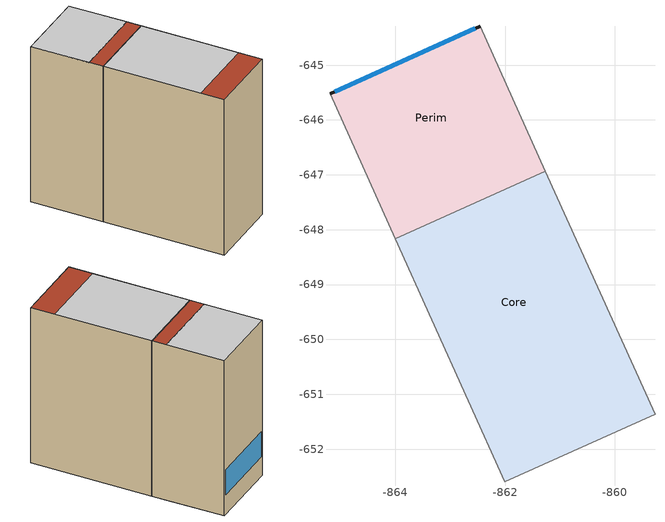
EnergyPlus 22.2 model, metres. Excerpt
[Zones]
Core
 floor adiabatic (Boston_Off_Inf_0): -859.67,-650.48 -862.4,-651.71 -864,-648.17 -861.26,-646.93 z-13.82
 floor ground (Boston_Off_Gro_0): -859.27,-651.36 -862,-652.59 -862.4,-651.71 -859.67,-650.48 z-13.82
 wall to Perim (Boston_Off_Par_0): -861.26,-646.93 -864,-648.17 z-13.82:-7.23
 wall adiabatic (Boston_Off_Par_0): -864,-648.17 -862,-652.59 -859.27,-651.36 -861.26,-646.93 z-13.82:-7.23
 ceiling adiabatic (Boston_Off_Inf_0): -864,-648.17 -862.4,-651.71 -859.67,-650.48 -861.26,-646.93 z-7.23
 roof outside (Boston_Off_Rof_0): -862.4,-651.71 -862,-652.59 -859.27,-651.36 -859.67,-650.48 z-7.23
Perim
 floor adiabatic (Boston_Off_Inf_0): -861.5,-646.41 -864.24,-647.64 -865.19,-645.52 -862.46,-644.29 z-13.82
 floor ground (Boston_Off_Gro_0): -861.26,-646.93 -864,-648.17 -864.24,-647.64 -861.5,-646.41 z-13.82
 wall outside (Boston_Off_Fac_0): -862.46,-644.29 -865.19,-645.52 z-13.82:-7.23
 wall adiabatic (Boston_Off_Par_0): -865.19,-645.52 -864,-648.17 / -861.26,-646.93 -862.46,-644.29 z-13.82:-7.23
 window (Boston_Dbl_Air_Cl): -862.55,-644.33 -865.1,-645.48 z-12.97:-11.91
 ceiling adiabatic (Boston_Off_Inf_0): -865.19,-645.52 -864.24,-647.64 -861.5,-646.41 -862.46,-644.29 z-7.23
 roof outside (Boston_Off_Rof_0): -864.24,-647.64 -864,-648.17 -861.26,-646.93 -861.5,-646.41 z-7.23
[Building]
Building: 0, Suburbs, 0.04, 0.4, FullExterior, 25
[Site:GroundReflectance]
0.2, 0.2, 0.2, 0.2, 0.2, 0.2, 0.2, 0.2, 0.2, 0.2, 0.2, 0.2
[Site:GroundReflectance:SnowModifier]
1, 1
[Site:GroundTemperature:BuildingSurface]
18
[Construction]
Boston_Dbl_Air_Cl: SimpleGlazing
Boston_Off_Fac_0: Boston_Clay_Brick_H_0.06_Boston_Off_Fac_0, Boston_XPS_Board_0.02_Boston_Off_Fac_0, Boston_Concrete_Block_H_0.15_Boston_Off_Fac_0, Boston_Fiberglass_Batts_0.05_Boston_Off_Fac_0, Boston_Gypsum_Board_0.015_Boston_Off_Fac_0
Boston_Off_Gro_0: Boston_XPS_Board_0.02_Boston_Off_Gro_0, Boston_Concrete_RC_Dense_0.15_Boston_Off_Gro_0, Boston_Concrete_MC_Light_0.04_Boston_Off_Gro_0, Boston_Cement_Mortar_0.03_Boston_Off_Gro_0, Boston_Ceramic_Tile_0.02_Boston_Off_Gro_0
Boston_Off_Inf_0: Boston_Urethane_Carpet_0.02_Boston_Off_Inf_0, Boston_Cement_Mortar_0.02_Boston_Off_Inf_0, Boston_Concrete_RC_Dense_0.15_Boston_Off_Inf_0, Boston_Air_Floor_15cm_0.15_Boston_Off_Inf_0, Boston_Gypsum_Board_0.02_Boston_Off_Inf_0
Boston_Off_Par_0: Boston_Gypsum_Plaster_0.02_Boston_Off_Par_0, Boston_Softwood_General_0.02_Boston_Off_Par_0, Boston_Gypsum_Plaster_0.02_Boston_Off_Par_0
Boston_Off_Rof_0: Boston_XPS_Board_0.1_Boston_Off_Rof_0, Boston_Concrete_MC_Light_0.15_Boston_Off_Rof_0, Boston_Concrete_RC_Dense_0.2_Boston_Off_Rof_0, Boston_Air_Floor_15cm_0.15_Boston_Off_Rof_0, Boston_Gypsum_Board_0.02_Boston_Off_Rof_0
Boston_Off_Thm_0: Boston_Gypsum_Plaster_0.02_Boston_Off_Thm_0, Boston_Softwood_General_0.02_Boston_Off_Thm_0, Boston_Gypsum_Plaster_0.02_Boston_Off_Thm_0
[Material]
Boston_Air_Floor_15cm_0.15_Boston_Off_Inf_0; Boston_Air_Floor_15cm_0.15_Boston_Off_Rof_0: Rough, 0.15, 0.7, 1.2, 1000, 0.01, 0.7, 0.7
Boston_Cement_Mortar_0.02_Boston_Off_Inf_0: Rough, 0.02, 0.8, 1900, 840, 0.9, 0.8, 0.8
Boston_Cement_Mortar_0.03_Boston_Off_Gro_0: Rough, 0.03, 0.8, 1900, 840, 0.9, 0.8, 0.8
Boston_Ceramic_Tile_0.02_Boston_Off_Gro_0: Rough, 0.02, 0.8, 2243, 840, 0.9, 0.4, 0.4
Boston_Clay_Brick_H_0.06_Boston_Off_Fac_0: Rough, 0.06, 0.41, 1000, 920, 0.9, 0.5, 0.5
Boston_Concrete_Block_H_0.15_Boston_Off_Fac_0: Rough, 0.15, 1.25, 880, 840, 0.9, 0.7, 0.7
Boston_Concrete_MC_Light_0.04_Boston_Off_Gro_0: Rough, 0.04, 1.65, 2100, 1040, 0.9, 0.7, 0.7
Boston_Concrete_MC_Light_0.15_Boston_Off_Rof_0: Rough, 0.15, 1.65, 2100, 1040, 0.9, 0.7, 0.7
Boston_Concrete_RC_Dense_0.2_Boston_Off_Rof_0: Rough, 0.2, 1.75, 2400, 840, 0.9, 0.7, 0.7
Boston_Concrete_RC_Dense_0.15_Boston_Off_Gro_0; Boston_Concrete_RC_Dense_0.15_Boston_Off_Inf_0: Rough, 0.15, 1.75, 2400, 840, 0.9, 0.7, 0.7
Boston_Fiberglass_Batts_0.05_Boston_Off_Fac_0: Rough, 0.003, 0.043, 12, 840, 0.9, 0.6, 0.6
Boston_Gypsum_Board_0.02_Boston_Off_Inf_0; Boston_Gypsum_Board_0.02_Boston_Off_Rof_0: Rough, 0.02, 0.16, 950, 840, 0.9, 0.6, 0.6
Boston_Gypsum_Board_0.015_Boston_Off_Fac_0: Rough, 0.015, 0.16, 950, 840, 0.9, 0.6, 0.6
Boston_Gypsum_Plaster_0.02_Boston_Off_Par_0; Boston_Gypsum_Plaster_0.02_Boston_Off_Thm_0: Rough, 0.02, 0.42, 900, 840, 0.9, 0.7, 0.7
Boston_Softwood_General_0.02_Boston_Off_Par_0: Rough, 0.017, 0.13, 496, 1630, 0.9, 0.6, 0.6
Boston_Softwood_General_0.02_Boston_Off_Thm_0: Rough, 0.02, 0.13, 496, 1630, 0.9, 0.6, 0.6
Boston_Urethane_Carpet_0.02_Boston_Off_Inf_0: Rough, 0.02, 0.045, 110, 840, 0.9, 0.7, 0.7
Boston_XPS_Board_0.1_Boston_Off_Rof_0: Rough, 0.049, 0.037, 40, 1200, 0.6, 0.6, 0.6
Boston_XPS_Board_0.02_Boston_Off_Fac_0; Boston_XPS_Board_0.02_Boston_Off_Gro_0: Rough, 0.02, 0.037, 40, 1200, 0.6, 0.6, 0.6
[WindowMaterial:SimpleGlazingSystem]
SimpleGlazing: 5.78, 0.82, 0.8
[DesignSpecification:OutdoorAir]
CoreMinFreshAir; PerimMinFreshAir: Sum, 0.002, 0.002, , , AllOn
[ElectricEquipment]
Core Equipment 1: Core, AllOn, Watts/Area, , 55, , 0, 0.2, 0
Perim Equipment 1: Perim, AllOn, Watts/Area, , 55, , 0, 0.2, 0
[EnergyManagementSystem:Sensor]
OutdoorRelHumid: Environment; Site Outdoor Air Relative Humidity
OutdoorTemp: Environment; Site Outdoor Air Drybulb Temperature
[InternalMass]
CoreInternalMass: Boston_Off_Thm_0, Core, , 15.2989
PerimInternalMass: Boston_Off_Thm_0, Perim, , 9.13461
[Lights]
Core General lighting: Core, AllOn, Watts/Area, , 12, , 0, 0.42, 0.18, 1
Perim General lighting: Perim, AllOn, Watts/Area, , 12, , 0, 0.42, 0.18, 1
[People]
People Core: Core, AllOn, People/Area, , 0.25, , 0.3, Autocalculate, CorePeopleActivity, 3.82e-8, No, ZoneAveraged, , CoreWorkEfficiency, DynamicClothingModelASHRAE55, , , CoreAirVelocity, AdaptiveASH55
People Perim: Perim, AllOn, People/Area, , 0.25, , 0.3, Autocalculate, PerimPeopleActivity, 3.82e-8, No, ZoneAveraged, , PerimWorkEfficiency, DynamicClothingModelASHRAE55, , , PerimAirVelocity, AdaptiveASH55
[ThermostatSetpoint:DualSetpoint]
Dual Setpoint - Zone Core: CoreHeating_SP_Sch, CoreCooling_SP_Sch
Dual Setpoint - Zone Perim: PerimHeating_SP_Sch, PerimCooling_SP_Sch
[WaterUse:Equipment]
DHW Core: DHW Core, 3.15e-06, Boston_Off_Y_Dhw, DHW Supply Temperature Core, DHW Supply Temperature Core, DHW Mains Temperature Core
DHW Perim: DHW Perim, 3.15e-06, Boston_Off_Y_Dhw, DHW Supply Temperature Perim, DHW Supply Temperature Perim, DHW Mains Temperature Perim
[Zone]
Core: 0, 0, 0, 0, 1, 1, , 96.0833, 14.5704, TARP, DOE-2
Perim: 0, 0, 0, 0, 1, 1, , 57.369, 8.69963, TARP, DOE-2
[ZoneControl:Thermostat]
Core Thermostat: Core, CoreZoneControlTypeSched, ThermostatSetpoint:DualSetpoint, Dual Setpoint - Zone Core
Perim Thermostat: Perim, PerimZoneControlTypeSched, ThermostatSetpoint:DualSetpoint, Dual Setpoint - Zone Perim
[Zone equipment]
Core: Core Ideal Loads Air
Perim: Perim Ideal Loads Air
[ZoneHVAC:IdealLoadsAirSystem]
Core Ideal Loads Air: , Node Core In, , , 30, 18, 0.01, 0.008, NoLimit, 100, , NoLimit, 100, , AllOn, AllOn, None, , None, CoreMinFreshAir, Core_OutDoorInlet, OccupancySchedule, NoEconomizer, None, 0.7, 0.65
Perim Ideal Loads Air: , Node Perim In, , , 30, 18, 0.01, 0.008, NoLimit, 100, , NoLimit, 100, , AllOn, AllOn, None, , None, PerimMinFreshAir, Perim_OutDoorInlet, OccupancySchedule, NoEconomizer, None, 0.7, 0.65
[ZoneInfiltration:DesignFlowRate]
CoreInfiltration: Core, On, AirChanges/Hour, , , , 0, 1, 0, 0, 0
PerimInfiltration: Perim, On, AirChanges/Hour, , , , 2, 1, 0, 0, 0
[Schedule:Constant]
CoreAirVelocity; PerimAirVelocity: Any Number, 0.2
CoreCooling_SP_Sch; CoreHeating_SP_Sch; PerimCooling_SP_Sch; PerimHeating_SP_Sch: 24
CorePeopleActivity; PerimPeopleActivity: Any Number, 125.28
CoreWorkEfficiency; PerimWorkEfficiency: Any Number, 0
CoreZoneControlTypeSched; PerimZoneControlTypeSched: Any Number, 4
DHW Mains Temperature Core; DHW Mains Temperature Perim: Temperature, 16
DHW Supply Temperature Core; DHW Supply Temperature Perim: 65
On: On/Off, 1
[Schedule:Day:Hourly]
AllOn: Fraction, 1, 1, 1, 1, 1, 1, 1, 1, 1, 1, 1, 1, 1, 1, 1, 1, 1, 1, 1, 1, 1, 1, 1, 1
Boston_Off_D_Dhw_WD: Fraction, 0, 0, 0, 0, 0, 0, 0.2, 0.4, 0.4, 0.4, 0.4, 0.6, 0.6, 0.4, 0.4, 0.4, 0.4, 0.4, 0.4, 0.2, 0, 0, 0, 0
Boston_Off_D_Dhw_WE: Fraction, 0, 0, 0, 0, 0, 0, 0.1, 0.1, 0.1, 0.1, 0.1, 0.1, 0.1, 0.1, 0.1, 0.1, 0.1, 0.1, 0.1, 0.1, 0, 0, 0, 0
[Schedule:Week:Daily]
AllOn: AllOn, AllOn, AllOn, AllOn, AllOn, AllOn, AllOn, AllOn, AllOn, AllOn, AllOn, AllOn
Boston_Off_Y_Dhw0: Boston_Off_D_Dhw_WE, Boston_Off_D_Dhw_WD, Boston_Off_D_Dhw_WD, Boston_Off_D_Dhw_WD, Boston_Off_D_Dhw_WD, Boston_Off_D_Dhw_WD, Boston_Off_D_Dhw_WE, Boston_Off_D_Dhw_WE, Boston_Off_D_Dhw_WD, Boston_Off_D_Dhw_WD, Boston_Off_D_Dhw_WD, Boston_Off_D_Dhw_WD
[Schedule:Year]
AllOn: Fraction, AllOn, 1, 1, 12, 31
Boston_Off_Y_Dhw: Fraction, Boston_Off_Y_Dhw0, 1, 1, 12, 31
